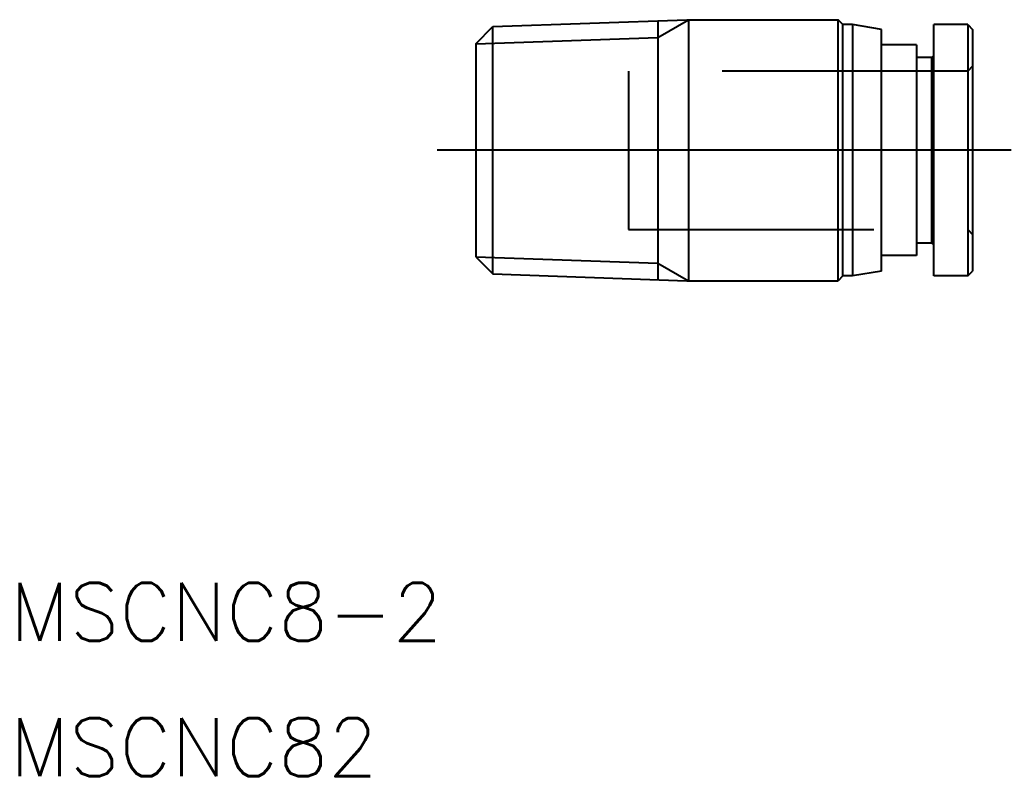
# Model space of a CAD drawing. Extents: x -68.2 to 9.5, y -32.4 to 8.8.
# Drawn here: x -68.2 to -16.9, y -32.4 to 6.8 of the extents above; entities that cross this region are included whole.
import ezdxf

# ---------------------------------------------------------------- set-up
doc = ezdxf.new("R2010")
doc.units = 0
doc.linetypes.add('CENTER', pattern=[50.8, 31.75, -6.35, 6.35, -6.35])
doc.linetypes.add('DASHED', pattern=[19.05, 12.7, -6.35])
doc.layers.get('0').update_dxf_attribs({"linetype": 'CONTINUOUS'})
doc.layers.add('CENTER', color=1, linetype='CENTER')
doc.styles.get("Standard").update_dxf_attribs({"font": 'txt.shx', "height": 3, "bigfont": 'bigfont.shx'})

msp = doc.modelspace()

# ---------------------------------------------------------------- linework, layer by layer
at = {"color": 7, "linetype": 'CONTINUOUS'}
for p, q in [((-43.731, 6.4), (-33.697, 6.75)), ((-35.191, 6.698), (-35.191, -6.698)), ((-33.697, 6.75), (-25.868, 6.75)), ((-33.618, 6.75), (-33.618, -6.75)), ((-33.618, 6.75), (-33.618, -6.75)), ((-25.868, -6.75), (-25.868, 6.75)), ((-25.618, 6.5), (-25.868, 6.75)), ((-44.618, 5.513), (-43.731, 6.4)), ((-43.731, -6.4), (-43.731, 6.4)), ((-25.618, -6.5), (-25.618, 6.5)), ((-25.118, 6.5), (-25.618, 6.5)), ((-25.118, 6.5), (-25.118, -6.5)), ((-23.618, 6.25), (-25.118, 6.5)), ((-23.618, -6.25), (-23.618, 6.25)), ((-20.918, -6.5), (-20.918, 6.5)), ((-19.168, 6.5), (-20.918, 6.5)), ((-19.168, 6.5), (-19.168, -6.5)), ((-19.168, 6.5), (-18.918, 6.25)), ((-18.918, 6.25), (-18.918, -6.25)), ((-44.618, 5.513), (-44.618, -5.513)), ((-21.818, 5.45), (-23.618, 5.45)), ((-21.818, 5.45), (-21.818, -5.45)), ((-21.018, 4.8), (-21.818, 4.8)), ((-21.018, 4.8), (-20.918, 4.9)), ((-21.018, -4.8), (-21.018, 4.8)), ((-21.018, -4.8), (-21.818, -4.8)), ((-21.018, -4.8), (-20.918, -4.9)), ((-44.618, -5.513), (-43.731, -6.4)), ((-21.818, -5.45), (-23.618, -5.45)), ((-43.731, -6.4), (-33.697, -6.75)), ((-25.618, -6.5), (-25.868, -6.75)), ((-25.118, -6.5), (-25.618, -6.5)), ((-23.618, -6.25), (-25.118, -6.5)), ((-19.168, -6.5), (-20.918, -6.5)), ((-19.168, -6.5), (-18.918, -6.25)), ((-33.697, -6.75), (-25.868, -6.75))]:
    msp.add_line(p, q, dxfattribs=at)
at = {"color": 3, "linetype": 'CONTINUOUS'}
for p, q in [((-35.191, 5.842), (-33.618, 6.75)), ((-44.618, 5.513), (-35.191, 5.842)), ((-44.618, -5.513), (-35.191, -5.842)), ((-35.191, -5.842), (-33.618, -6.75))]:
    msp.add_line(p, q, dxfattribs=at)
at = {"color": 3, "linetype": 'DASHED'}
for p, q in [((-18.918, 4.35), (-19.168, 4.1)), ((-19.168, 4.1), (-36.718, 4.1)), ((-36.718, 4.1), (-36.718, -4.1)), ((-36.718, -4.1), (-19.168, -4.1)), ((-19.168, -4.1), (-18.918, -4.35))]:
    msp.add_line(p, q, dxfattribs=at)
at = {"layer": 'CENTER', "color": 1, "linetype": 'CENTER'}
msp.add_line((-16.918, 0), (-46.618, 0), dxfattribs=at)

# ---------------------------------------------------------------- texts
at = {"color": 7, "linetype": 'CONTINUOUS'}
for s, p in [('MSCNC8-2', (-68.714, -25.386)), ('MSCNC82', (-68.714, -32.386))]:
    msp.add_text(s, height=3, dxfattribs=at).set_placement(p)

doc.saveas('drawing.dxf')
